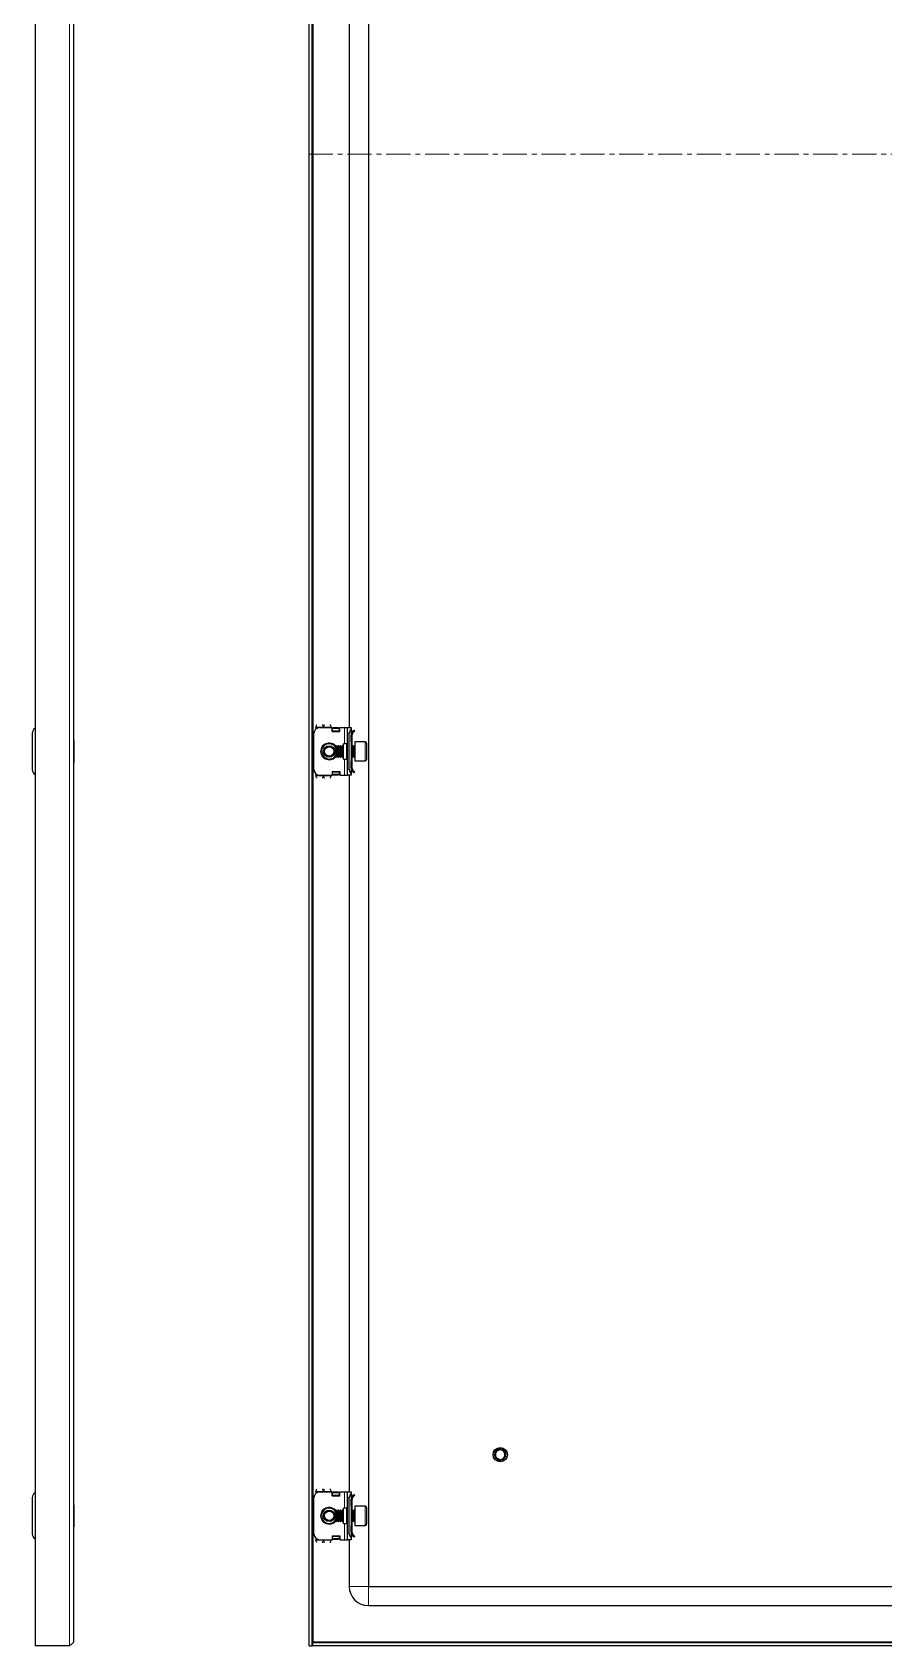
# Model space of a CAD drawing. Header units: millimetres. Extents: x -213 to 1660, y -624 to 1170.
# Drawn here: x 768 to 1214, y -521 to 323 of the extents above; entities that cross this region are included whole.
import ezdxf

# ---------------------------------------------------------------- set-up
doc = ezdxf.new("R2010")
doc.units = ezdxf.units.MM
doc.linetypes.add('CENTERX2', pattern=[20.32, 12.7, -2.54, 2.54, -2.54])
doc.layers.add('FORMAT', color=7, linetype='Continuous')

msp = doc.modelspace()

# ---------------------------------------------------------------- linework, layer by layer
at = {"color": 7, "linetype": 'Continuous', "lineweight": 25}
for p, q in [((769.88, 1040.14), (769.88, -520.86)), ((913.27, -520.86), (913.27, 1040.14)), ((914.77, -520.86), (914.77, 1040.14)), ((789.88, 1038.04), (789.88, -518.76)), ((944.27, 1009.14), (944.27, -489.86)), ((934.27, 559.64), (934.27, -40.36)), ((916.77, -40.11), (916.77, -41.12)), ((918.77, -40.36), (925.27, -40.36)), ((924.77, -40.11), (924.77, -40.36)), ((925.27, -42.36), (925.27, -40.36)), ((925.47, -40.48), (925.27, -40.48)), ((925.47, -42.36), (925.47, -40.48)), ((925.52, -40.74), (926.02, -40.39)), ((926.02, -40.74), (925.52, -41.09)), ((925.52, -41.09), (925.52, -40.74)), ((925.52, -42.01), (925.52, -41.09)), ((925.52, -42.36), (925.52, -42.01)), ((926.02, -40.39), (926.02, -40.74)), ((926.02, -40.39), (928.52, -40.39)), ((926.02, -40.74), (928.52, -40.74)), ((928.52, -40.74), (928.52, -40.39)), ((928.52, -40.39), (929.02, -40.74)), ((929.02, -41.09), (928.52, -40.74)), ((929.02, -40.74), (929.02, -41.09)), ((929.02, -41.09), (929.02, -42.01)), ((929.02, -42.01), (929.02, -42.36)), ((929.27, -42.36), (929.27, -40.36)), ((929.27, -40.36), (931.77, -40.36)), ((931.77, -40.36), (933.27, -40.36)), ((933.27, -40.36), (935.27, -40.36)), ((933.27, -43.36), (933.27, -40.36)), ((935.27, -40.36), (935.27, -41.12)), ((935.27, -41.12), (935.27, -64.6)), ((935.27, -41.45), (935.48, -41.65)), ((935.86, -42.7), (936.83, -41.72)), ((936.21, -43.05), (937.19, -42.08)), ((936.83, -41.72), (937.19, -42.08)), ((768.38, -43.36), (768.38, -62.36)), ((790.13, -47.08), (789.88, -47.08)), ((790.13, -47.08), (790.13, -58.65)), ((915.77, -62.36), (915.77, -43.36)), ((925.27, -42.36), (929.27, -42.36)), ((927.83, -49.86), (927.27, -50.42)), ((927.27, -50.42), (927.27, -55.31)), ((927.88, -49.86), (927.83, -49.86)), ((927.83, -49.86), (927.83, -55.86)), ((928.27, -50.42), (927.88, -49.86)), ((927.88, -49.86), (927.88, -55.39)), ((928.66, -49.86), (928.27, -50.42)), ((928.27, -50.42), (928.27, -54.92)), ((928.88, -49.86), (928.66, -49.86)), ((928.66, -49.86), (928.66, -55.39)), ((929.27, -50.42), (928.88, -49.86)), ((928.88, -49.86), (928.88, -55.39)), ((929.66, -49.86), (929.27, -50.42)), ((929.27, -50.42), (929.27, -54.92)), ((929.88, -49.86), (929.66, -49.86)), ((929.66, -49.86), (929.66, -55.39)), ((930.27, -50.42), (929.88, -49.86)), ((929.88, -49.86), (929.88, -55.39)), ((930.66, -49.86), (930.27, -50.42)), ((930.27, -50.42), (930.27, -54.92)), ((930.88, -49.86), (930.66, -49.86)), ((930.66, -49.86), (930.66, -55.39)), ((931.27, -50.42), (930.88, -49.86)), ((930.88, -49.86), (930.88, -55.39)), ((932.77, -48.86), (931.27, -48.86)), ((931.27, -56.86), (931.27, -48.86)), ((933.27, -62.36), (933.27, -43.36)), ((934.27, -62.36), (934.27, -43.36)), ((935.77, -44.11), (935.27, -44.11)), ((935.27, -47.61), (935.27, -44.11)), ((935.77, -47.61), (935.27, -47.61)), ((935.66, -49.86), (935.27, -50.42)), ((935.88, -49.86), (935.66, -49.86)), ((935.66, -49.86), (935.66, -55.39)), ((935.77, -42.36), (935.77, -42.82)), ((935.77, -47.61), (935.77, -44.11)), ((935.77, -49.86), (935.77, -47.61)), ((936.21, -43.05), (935.86, -42.7)), ((936.27, -50.42), (935.88, -49.86)), ((935.88, -49.86), (935.88, -55.39)), ((936.66, -49.86), (936.27, -50.42)), ((936.27, -50.42), (936.27, -54.92)), ((937.02, -49.86), (936.66, -49.86)), ((936.66, -49.86), (936.66, -55.39)), ((942.67, -47.86), (937.27, -47.86)), ((937.27, -47.86), (937.27, -57.86)), ((943.27, -48.46), (943.27, -57.26)), ((789.88, -58.65), (790.13, -58.65)), ((927.27, -55.31), (927.83, -55.86)), ((927.83, -55.86), (927.88, -55.86)), ((927.88, -55.86), (928.27, -55.31)), ((927.88, -55.39), (927.88, -55.86)), ((928.27, -54.92), (928.27, -55.31)), ((928.27, -55.31), (928.66, -55.86)), ((928.66, -55.39), (928.66, -55.86)), ((928.66, -55.86), (928.88, -55.86)), ((928.88, -55.86), (929.27, -55.31)), ((928.88, -55.39), (928.88, -55.86)), ((929.27, -54.92), (929.27, -55.31)), ((929.27, -55.31), (929.66, -55.86)), ((929.66, -55.39), (929.66, -55.86)), ((929.66, -55.86), (929.88, -55.86)), ((929.88, -55.86), (930.27, -55.31)), ((929.88, -55.39), (929.88, -55.86)), ((930.27, -54.92), (930.27, -55.31)), ((930.27, -55.31), (930.66, -55.86)), ((930.66, -55.39), (930.66, -55.86)), ((930.66, -55.86), (930.88, -55.86)), ((930.88, -55.86), (931.27, -55.31)), ((930.88, -55.39), (930.88, -55.86)), ((931.27, -56.86), (932.77, -56.86)), ((935.27, -55.31), (935.66, -55.86)), ((935.27, -61.61), (935.27, -58.11)), ((935.27, -58.11), (935.77, -58.11)), ((935.66, -55.39), (935.66, -55.86)), ((935.66, -55.86), (935.88, -55.86)), ((935.77, -58.11), (935.77, -55.86)), ((935.77, -61.61), (935.77, -58.11)), ((935.88, -55.86), (936.27, -55.31)), ((935.88, -55.39), (935.88, -55.86)), ((936.27, -54.92), (936.27, -55.31)), ((936.27, -55.31), (936.66, -55.86)), ((936.66, -55.39), (936.66, -55.86)), ((936.66, -55.86), (937.02, -55.86)), ((937.27, -57.86), (942.67, -57.86)), ((916.77, -64.6), (916.77, -65.61)), ((918.77, -65.36), (925.27, -65.36)), ((924.77, -65.36), (924.77, -65.61)), ((925.27, -63.36), (925.27, -65.36)), ((925.27, -63.36), (929.27, -63.36)), ((925.27, -65.24), (925.47, -65.24)), ((925.47, -65.24), (925.47, -63.36)), ((925.52, -63.71), (925.52, -63.36)), ((925.52, -64.63), (925.52, -63.71)), ((925.52, -64.98), (925.52, -64.63)), ((925.52, -64.63), (926.02, -64.98)), ((926.02, -65.34), (925.52, -64.98)), ((926.02, -64.98), (926.02, -65.34)), ((928.52, -64.98), (926.02, -64.98)), ((928.52, -65.34), (926.02, -65.34)), ((928.52, -64.98), (929.02, -64.63)), ((928.52, -65.34), (928.52, -64.98)), ((929.02, -64.98), (928.52, -65.34)), ((929.02, -63.36), (929.02, -63.71)), ((929.02, -63.71), (929.02, -64.63)), ((929.02, -64.63), (929.02, -64.98)), ((929.27, -63.36), (929.27, -65.36)), ((929.27, -65.36), (931.77, -65.36)), ((931.77, -65.36), (933.27, -65.36)), ((933.27, -65.36), (933.27, -62.36)), ((935.27, -65.36), (933.27, -65.36)), ((934.27, -65.36), (934.27, -440.36)), ((935.77, -61.61), (935.27, -61.61)), ((935.48, -64.07), (935.27, -64.27)), ((935.27, -64.6), (935.27, -65.36)), ((935.77, -63.36), (935.77, -62.97)), ((936.21, -62.67), (935.86, -63.02)), ((935.86, -63.02), (936.83, -64)), ((936.21, -62.67), (937.19, -63.65)), ((936.83, -64), (937.19, -63.65)), ((1010.28, -420.66), (1010.27, -420.71)), ((1010.27, -420.86), (1010.27, -420.86)), ((1010.28, -420.66), (1010.34, -420.35)), ((1010.3, -420.46), (1010.29, -420.51)), ((1010.33, -420.26), (1010.32, -420.3)), ((1010.38, -420.06), (1010.37, -420.11)), ((1010.44, -419.88), (1010.42, -419.92)), ((1010.48, -419.78), (1010.6, -419.56)), ((1010.49, -419.74), (1010.59, -419.56)), ((1010.98, -421.73), (1010.81, -421.32)), ((1011, -418.9), (1011.17, -418.77)), ((1011.46, -418.52), (1011.59, -418.37)), ((1011.73, -418.28), (1012, -418.16)), ((1012.29, -418.02), (1012.58, -417.96)), ((1012.67, -417.92), (1012.63, -417.93)), ((1013.81, -417.91), (1013.77, -417.9)), ((1013.99, -417.95), (1013.95, -417.94)), ((1014.17, -418), (1014.13, -417.98)), ((1014.17, -418), (1014.37, -418.1)), ((1014.17, -418.05), (1014.38, -418.08)), ((1014.35, -418.06), (1014.3, -418.04)), ((1014.7, -418.22), (1014.66, -418.2)), ((1014.7, -418.22), (1014.7, -418.33)), ((1014.7, -418.22), (1014.84, -418.34)), ((1014.88, -418.33), (1014.84, -418.3)), ((1015.05, -418.45), (1015.01, -418.42)), ((1015.21, -418.57), (1015.17, -418.54)), ((1015.36, -418.71), (1015.33, -418.68)), ((1015.5, -418.85), (1015.47, -418.82)), ((1016.09, -419.82), (1016.08, -419.81)), ((1016.19, -421.56), (1016.11, -421.8)), ((1016.14, -420), (1016.13, -419.96)), ((1016.14, -421.75), (1016.15, -421.71)), ((1016.19, -420.18), (1016.18, -420.13)), ((1016.19, -421.56), (1016.2, -421.52)), ((1016.23, -420.36), (1016.22, -420.32)), ((1016.23, -421.37), (1016.24, -421.32)), ((1016.27, -420.75), (1016.24, -420.99)), ((1016.25, -420.55), (1016.25, -420.5)), ((1016.26, -421.16), (1016.26, -421.11)), ((1016.27, -420.75), (1016.27, -420.7)), ((1016.27, -420.95), (1016.27, -420.9)), ((1011.11, -422.94), (1010.99, -422.81)), ((1011, -422.82), (1011.01, -422.84)), ((1011.11, -422.94), (1011.14, -422.98)), ((1011.25, -423.08), (1011.29, -423.11)), ((1011.41, -423.21), (1011.45, -423.24)), ((1011.58, -423.34), (1011.62, -423.36)), ((1013.07, -423.85), (1013.82, -423.79)), ((1013.96, -423.78), (1014.01, -423.77)), ((1014.15, -423.73), (1014.2, -423.71)), ((1014.34, -423.66), (1014.39, -423.64)), ((1014.72, -423.49), (1014.49, -423.57)), ((1014.54, -423.58), (1014.58, -423.56)), ((1014.89, -423.38), (1014.69, -423.5)), ((1014.72, -423.42), (1014.76, -423.46)), ((1014.72, -423.49), (1014.76, -423.46)), ((768.38, -443.36), (768.38, -462.36)), ((790.13, -447.08), (789.88, -447.08)), ((790.13, -447.08), (790.13, -458.65)), ((915.77, -462.36), (915.77, -443.36)), ((916.77, -440.11), (916.77, -441.12)), ((918.77, -440.36), (925.27, -440.36)), ((924.77, -440.11), (924.77, -440.36)), ((925.27, -442.36), (925.27, -440.36)), ((925.47, -440.48), (925.27, -440.48)), ((925.27, -442.36), (929.27, -442.36)), ((925.47, -442.36), (925.47, -440.48)), ((925.52, -440.74), (926.02, -440.39)), ((926.02, -440.74), (925.52, -441.09)), ((925.52, -441.09), (925.52, -440.74)), ((925.52, -442.01), (925.52, -441.09)), ((925.52, -442.36), (925.52, -442.01)), ((926.02, -440.39), (926.02, -440.74)), ((926.02, -440.39), (928.52, -440.39)), ((926.02, -440.74), (928.52, -440.74)), ((928.52, -440.74), (928.52, -440.39)), ((928.52, -440.39), (929.02, -440.74)), ((929.02, -441.09), (928.52, -440.74)), ((929.02, -440.74), (929.02, -441.09)), ((929.02, -441.09), (929.02, -442.01)), ((929.02, -442.01), (929.02, -442.36)), ((929.27, -442.36), (929.27, -440.36)), ((929.27, -440.36), (931.77, -440.36)), ((931.77, -440.36), (933.27, -440.36)), ((933.27, -440.36), (935.27, -440.36)), ((933.27, -443.36), (933.27, -440.36)), ((933.27, -462.36), (933.27, -443.36)), ((934.27, -462.36), (934.27, -443.36)), ((935.27, -440.36), (935.27, -441.12)), ((935.27, -441.12), (935.27, -464.6)), ((935.27, -441.45), (935.48, -441.65)), ((935.77, -444.11), (935.27, -444.11)), ((935.27, -447.61), (935.27, -444.11)), ((935.77, -442.36), (935.77, -442.82)), ((935.77, -447.61), (935.77, -444.11)), ((935.86, -442.7), (936.83, -441.72)), ((936.21, -443.05), (935.86, -442.7)), ((936.21, -443.05), (937.19, -442.08)), ((936.83, -441.72), (937.19, -442.08)), ((927.83, -449.86), (927.27, -450.42)), ((927.27, -450.42), (927.27, -455.31)), ((927.27, -455.31), (927.83, -455.86)), ((927.88, -449.86), (927.83, -449.86)), ((927.83, -449.86), (927.83, -455.86)), ((927.83, -455.86), (927.88, -455.86)), ((928.27, -450.42), (927.88, -449.86)), ((927.88, -449.86), (927.88, -455.39)), ((927.88, -455.86), (928.27, -455.31)), ((927.88, -455.39), (927.88, -455.86)), ((928.66, -449.86), (928.27, -450.42)), ((928.27, -450.42), (928.27, -454.92)), ((928.27, -454.92), (928.27, -455.31)), ((928.27, -455.31), (928.66, -455.86)), ((928.88, -449.86), (928.66, -449.86)), ((928.66, -449.86), (928.66, -455.39)), ((928.66, -455.39), (928.66, -455.86)), ((928.66, -455.86), (928.88, -455.86)), ((929.27, -450.42), (928.88, -449.86)), ((928.88, -449.86), (928.88, -455.39)), ((928.88, -455.86), (929.27, -455.31)), ((928.88, -455.39), (928.88, -455.86)), ((929.66, -449.86), (929.27, -450.42)), ((929.27, -450.42), (929.27, -454.92)), ((929.27, -454.92), (929.27, -455.31)), ((929.27, -455.31), (929.66, -455.86)), ((929.88, -449.86), (929.66, -449.86)), ((929.66, -449.86), (929.66, -455.39)), ((929.66, -455.39), (929.66, -455.86)), ((929.66, -455.86), (929.88, -455.86)), ((930.27, -450.42), (929.88, -449.86)), ((929.88, -449.86), (929.88, -455.39)), ((929.88, -455.86), (930.27, -455.31)), ((929.88, -455.39), (929.88, -455.86)), ((930.66, -449.86), (930.27, -450.42)), ((930.27, -450.42), (930.27, -454.92)), ((930.27, -454.92), (930.27, -455.31)), ((930.27, -455.31), (930.66, -455.86)), ((930.88, -449.86), (930.66, -449.86)), ((930.66, -449.86), (930.66, -455.39)), ((930.66, -455.39), (930.66, -455.86)), ((930.66, -455.86), (930.88, -455.86)), ((931.27, -450.42), (930.88, -449.86)), ((930.88, -449.86), (930.88, -455.39)), ((930.88, -455.86), (931.27, -455.31)), ((930.88, -455.39), (930.88, -455.86)), ((932.77, -448.86), (931.27, -448.86)), ((931.27, -456.86), (931.27, -448.86)), ((935.77, -447.61), (935.27, -447.61)), ((935.66, -449.86), (935.27, -450.42)), ((935.27, -455.31), (935.66, -455.86)), ((935.88, -449.86), (935.66, -449.86)), ((935.66, -449.86), (935.66, -455.39)), ((935.66, -455.39), (935.66, -455.86)), ((935.66, -455.86), (935.88, -455.86)), ((935.77, -449.86), (935.77, -447.61)), ((935.77, -458.11), (935.77, -455.86)), ((936.27, -450.42), (935.88, -449.86)), ((935.88, -449.86), (935.88, -455.39)), ((935.88, -455.86), (936.27, -455.31)), ((935.88, -455.39), (935.88, -455.86)), ((936.66, -449.86), (936.27, -450.42)), ((936.27, -450.42), (936.27, -454.92)), ((936.27, -454.92), (936.27, -455.31)), ((936.27, -455.31), (936.66, -455.86)), ((937.02, -449.86), (936.66, -449.86)), ((936.66, -449.86), (936.66, -455.39)), ((936.66, -455.39), (936.66, -455.86)), ((936.66, -455.86), (937.02, -455.86)), ((942.67, -447.86), (937.27, -447.86)), ((937.27, -447.86), (937.27, -457.86)), ((943.27, -448.46), (943.27, -457.26)), ((789.88, -458.65), (790.13, -458.65)), ((925.27, -463.36), (925.27, -465.36)), ((925.27, -463.36), (929.27, -463.36)), ((925.47, -465.24), (925.47, -463.36)), ((925.52, -463.71), (925.52, -463.36)), ((925.52, -464.63), (925.52, -463.71)), ((929.02, -463.36), (929.02, -463.71)), ((929.02, -463.71), (929.02, -464.63)), ((929.27, -463.36), (929.27, -465.36)), ((931.27, -456.86), (932.77, -456.86)), ((933.27, -465.36), (933.27, -462.36)), ((935.27, -461.61), (935.27, -458.11)), ((935.27, -458.11), (935.77, -458.11)), ((935.77, -461.61), (935.27, -461.61)), ((935.48, -464.07), (935.27, -464.27)), ((935.77, -461.61), (935.77, -458.11)), ((935.77, -463.36), (935.77, -462.97)), ((936.21, -462.67), (935.86, -463.02)), ((935.86, -463.02), (936.83, -464)), ((936.21, -462.67), (937.19, -463.65)), ((936.83, -464), (937.19, -463.65)), ((937.27, -457.86), (942.67, -457.86)), ((916.77, -464.6), (916.77, -465.61)), ((918.77, -465.36), (925.27, -465.36)), ((924.77, -465.36), (924.77, -465.61)), ((925.27, -465.24), (925.47, -465.24)), ((925.52, -464.98), (925.52, -464.63)), ((925.52, -464.63), (926.02, -464.98)), ((926.02, -465.34), (925.52, -464.98)), ((926.02, -464.98), (926.02, -465.34)), ((928.52, -464.98), (926.02, -464.98)), ((928.52, -465.34), (926.02, -465.34)), ((928.52, -464.98), (929.02, -464.63)), ((928.52, -465.34), (928.52, -464.98)), ((929.02, -464.98), (928.52, -465.34)), ((929.02, -464.63), (929.02, -464.98)), ((929.27, -465.36), (931.77, -465.36)), ((931.77, -465.36), (933.27, -465.36)), ((935.27, -465.36), (933.27, -465.36)), ((934.27, -465.36), (934.27, -489.86)), ((935.27, -464.6), (935.27, -465.36)), ((944.27, -489.86), (1628.27, -489.86)), ((944.27, -499.86), (1628.27, -499.86)), ((787.78, -520.86), (769.88, -520.86)), ((913.27, -520.86), (914.77, -520.86)), ((914.97, -519.36), (914.97, -520.86)), ((1657.57, -519.36), (914.97, -519.36)), ((1657.57, -520.86), (914.97, -520.86)), ((915.13, -519.36), (915.37, -518.76))]:
    msp.add_line(p, q, dxfattribs=at)
at = {"color": 8, "linetype": 'Continuous', "lineweight": 18}
for p, q in [((787.78, 1040.14), (787.78, -520.86)), ((915.37, -518.76), (915.37, 1038.04)), ((916.77, -40.11), (920.77, -40.11)), ((920.77, -40.11), (924.77, -40.11)), ((929.02, -42.01), (925.52, -42.01)), ((931.77, -48.86), (931.77, -40.36)), ((935.27, -41.86), (935.48, -41.65)), ((932.77, -56.86), (932.77, -48.86)), ((934.27, -43.36), (933.27, -43.36)), ((935.27, -42.36), (935.77, -42.36)), ((937.02, -51.24), (937.02, -49.86)), ((942.67, -57.86), (942.67, -47.86)), ((931.77, -65.36), (931.77, -56.86)), ((937.02, -55.86), (937.02, -51.24)), ((916.77, -65.61), (920.77, -65.61)), ((924.77, -65.61), (920.77, -65.61)), ((925.52, -63.71), (929.02, -63.71)), ((933.27, -62.36), (934.27, -62.36)), ((935.27, -63.36), (935.77, -63.36)), ((935.27, -63.86), (935.48, -64.07)), ((916.77, -440.11), (920.77, -440.11)), ((920.77, -440.11), (924.77, -440.11)), ((929.02, -442.01), (925.52, -442.01)), ((931.77, -448.86), (931.77, -440.36)), ((934.27, -443.36), (933.27, -443.36)), ((935.27, -441.86), (935.48, -441.65)), ((935.27, -442.36), (935.77, -442.36)), ((932.77, -456.86), (932.77, -448.86)), ((937.02, -451.24), (937.02, -449.86)), ((937.02, -455.86), (937.02, -451.24)), ((942.67, -457.86), (942.67, -447.86)), ((925.52, -463.71), (929.02, -463.71)), ((931.77, -465.36), (931.77, -456.86)), ((933.27, -462.36), (934.27, -462.36)), ((935.27, -463.36), (935.77, -463.36)), ((935.27, -463.86), (935.48, -464.07)), ((916.77, -465.61), (920.77, -465.61)), ((924.77, -465.61), (920.77, -465.61)), ((944.27, -489.86), (934.27, -489.86)), ((944.27, -489.86), (944.27, -499.86)), ((1657.17, -518.76), (915.37, -518.76))]:
    msp.add_line(p, q, dxfattribs=at)
at = {"color": 7, "linetype": 'Continuous', "lineweight": 25}
for centre, radius in [((923.77, -52.86), 3), ((923.77, -52.86), 2.76), ((923.77, -52.86), 2.45), ((1013.27, -420.86), 3.75), ((923.77, -452.86), 3), ((923.77, -452.86), 2.76), ((923.77, -452.86), 2.45)]:
    msp.add_circle(centre, radius, dxfattribs=at)
for centre, radius, start, end in [((771.38, -43.36), 3, 120, 180), ((918.77, -43.36), 3, 90, 180), ((937.27, -43.36), 3, 131.81031, 180), ((934.77, -42.36), 1, 360, 45), ((923.77, -52.86), 4, 90, 331.04498), ((923.77, -52.86), 4, 28.95502, 90), ((932.77, -48.36), 0.5, 270, 0), ((937.02, -49.61), 0.25, 270, 0), ((942.67, -48.46), 0.6, 0, 90), ((932.77, -57.36), 0.5, 0, 90), ((937.02, -56.11), 0.25, 360, 90), ((942.67, -57.26), 0.6, 270, 360), ((771.38, -62.36), 3, 180, 240), ((918.77, -62.36), 3, 180, 270), ((937.27, -62.36), 3, 180, 228.18969), ((934.77, -63.36), 1, 315, 0), ((1013.27, -420.86), 3, 180, 220.74374), ((1013.27, -420.86), 2.5, 168.59442, 190.51652), ((1013.27, -420.86), 2.5, 108.59442, 168.59442), ((1013.27, -420.86), 2.5, 48.59442, 108.59442), ((1013.27, -420.86), 2.5, 288.59442, 348.59442), ((1013.27, -420.86), 2.5, 348.59442, 48.59442), ((1013.27, -420.86), 3, 239.92857, 266.21929), ((1013.27, -420.86), 2.5, 255.88813, 288.59442), ((771.38, -443.36), 3, 120, 180), ((918.77, -443.36), 3, 90, 180), ((937.27, -443.36), 3, 131.81031, 180), ((934.77, -442.36), 1, 360, 45), ((923.77, -452.86), 4, 90, 331.04498), ((923.77, -452.86), 4, 28.95502, 90), ((932.77, -448.36), 0.5, 270, 360), ((937.02, -449.61), 0.25, 270, 0), ((937.02, -456.11), 0.25, 360, 90), ((942.67, -448.46), 0.6, 0, 90), ((771.38, -462.36), 3, 180, 240), ((918.77, -462.36), 3, 180, 270), ((932.77, -457.36), 0.5, 0, 90), ((937.27, -462.36), 3, 180, 228.18969), ((934.77, -463.36), 1, 315, 360), ((942.67, -457.26), 0.6, 270, 360), ((944.27, -489.86), 10, 180, 270)]:
    msp.add_arc(centre, radius, start, end, dxfattribs=at)
at = {"color": 8, "linetype": 'Continuous', "lineweight": 18}
for centre, start, end in [((923.77, -52.86), 35.46217, 270), ((923.77, -52.86), 270, 324.53783), ((923.77, -452.86), 35.46217, 270), ((923.77, -452.86), 270, 324.53783)]:
    msp.add_arc(centre, 4.5, start, end, dxfattribs=at)
at = {"color": 7, "linetype": 'Continuous', "lineweight": 25}
for points, knots in [([(916.77, -40.11), (916.87, -39.87), (917.06, -39.38), (917.25, -38.98), (917.34, -38.79)], [0, 0, 0, 0, 0.5020654, 1, 1, 1, 1]), ([(920.2, -38.8), (920.28, -38.96), (920.45, -39.3), (920.64, -39.79), (920.76, -40.07), (920.77, -40.11)], [0, 0, 0, 0, 0.415483, 0.917152, 1, 1, 1, 1]), ([(920.77, -40.11), (920.87, -39.87), (921.06, -39.38), (921.25, -38.98), (921.34, -38.79)], [0, 0, 0, 0, 0.502065, 1, 1, 1, 1]), ([(924.2, -38.8), (924.28, -38.96), (924.45, -39.3), (924.64, -39.79), (924.76, -40.07), (924.77, -40.11)], [0, 0, 0, 0, 0.415483, 0.917152, 1, 1, 1, 1]), ([(935.86, -42.7), (935.7, -42.89), (935.4, -43.26), (935.28, -43.79), (935.27, -44.07), (935.27, -44.11)], [0, 0, 0, 0, 0.4618628, 0.9237257, 1, 1, 1, 1]), ([(936.21, -43.05), (936.09, -43.2), (935.91, -43.43), (935.79, -43.81), (935.78, -44.01), (935.77, -44.11)], [0, 0, 0, 0, 0.485042, 0.738404, 1, 1, 1, 1]), ([(917.34, -66.92), (917.26, -66.77), (917.09, -66.42), (916.9, -65.93), (916.79, -65.65), (916.77, -65.61)], [0, 0, 0, 0, 0.415483, 0.917152, 1, 1, 1, 1]), ([(920.77, -65.61), (920.68, -65.86), (920.48, -66.34), (920.29, -66.74), (920.2, -66.93)], [0, 0, 0, 0, 0.502065, 1, 1, 1, 1]), ([(921.34, -66.92), (921.26, -66.77), (921.09, -66.42), (920.9, -65.93), (920.79, -65.65), (920.77, -65.61)], [0, 0, 0, 0, 0.415483, 0.917152, 1, 1, 1, 1]), ([(924.77, -65.61), (924.68, -65.86), (924.48, -66.34), (924.29, -66.74), (924.2, -66.93)], [0, 0, 0, 0, 0.502065, 1, 1, 1, 1]), ([(935.27, -61.61), (935.3, -61.85), (935.35, -62.34), (935.63, -62.79), (935.83, -63), (935.86, -63.02)], [0, 0, 0, 0, 0.461863, 0.923726, 1, 1, 1, 1]), ([(935.77, -61.61), (935.79, -61.8), (935.82, -62.09), (936.01, -62.44), (936.14, -62.59), (936.21, -62.67)], [0, 0, 0, 0, 0.485042, 0.738404, 1, 1, 1, 1]), ([(1010.76, -420.57), (1010.75, -420.59), (1010.74, -420.62), (1010.7, -420.67), (1010.64, -420.72), (1010.58, -420.77), (1010.5, -420.82), (1010.42, -420.84), (1010.34, -420.86), (1010.29, -420.86), (1010.27, -420.86)], [0, 0, 0, 0, 0.060221, 0.18113, 0.301988, 0.42281, 0.589437, 0.75603, 0.87711, 1, 1, 1, 1]), ([(1010.27, -420.87), (1010.27, -420.82), (1010.27, -420.74), (1010.28, -420.66), (1010.29, -420.64)], [0, 0, 0, 0, 0.6598587, 1, 1, 1, 1]), ([(1010.63, -420.73), (1010.6, -420.72), (1010.54, -420.7), (1010.45, -420.69), (1010.36, -420.69), (1010.3, -420.71), (1010.27, -420.71)], [0, 0, 0, 0, 0.237597, 0.516729, 0.755527, 1, 1, 1, 1]), ([(1010.27, -420.87), (1010.3, -420.85), (1010.36, -420.82), (1010.46, -420.79), (1010.52, -420.79), (1010.54, -420.79)], [0, 0, 0, 0, 0.371226, 0.708872, 1, 1, 1, 1]), ([(1011.2, -422.64), (1011.18, -422.62), (1010.93, -422.4), (1010.59, -421.94), (1010.34, -421.33), (1010.29, -420.98), (1010.27, -420.86)], [0, 0, 0, 0, 0.050685, 0.485619, 0.826643, 1, 1, 1, 1]), ([(1010.28, -420.66), (1010.31, -420.65), (1010.37, -420.62), (1010.47, -420.6), (1010.56, -420.6), (1010.64, -420.62), (1010.69, -420.64), (1010.71, -420.65)], [0, 0, 0, 0, 0.235039, 0.445532, 0.651268, 0.847853, 1, 1, 1, 1]), ([(1010.73, -420.62), (1010.71, -420.6), (1010.66, -420.56), (1010.57, -420.52), (1010.47, -420.5), (1010.38, -420.49), (1010.32, -420.5), (1010.29, -420.51)], [0, 0, 0, 0, 0.189173, 0.404697, 0.62022, 0.807935, 1, 1, 1, 1]), ([(1010.3, -420.46), (1010.33, -420.45), (1010.4, -420.43), (1010.49, -420.42), (1010.58, -420.43), (1010.67, -420.45), (1010.73, -420.48), (1010.76, -420.51), (1010.77, -420.52)], [0, 0, 0, 0, 0.214065, 0.402363, 0.585629, 0.760234, 0.923894, 1, 1, 1, 1]), ([(1010.79, -420.51), (1010.78, -420.5), (1010.75, -420.46), (1010.69, -420.41), (1010.6, -420.36), (1010.51, -420.32), (1010.42, -420.3), (1010.36, -420.3), (1010.32, -420.3)], [0, 0, 0, 0, 0.069872, 0.258455, 0.446951, 0.635422, 0.81547, 1, 1, 1, 1]), ([(1010.33, -420.26), (1010.37, -420.25), (1010.43, -420.24), (1010.53, -420.24), (1010.61, -420.26), (1010.69, -420.3), (1010.75, -420.34), (1010.78, -420.38), (1010.79, -420.39)], [0, 0, 0, 0, 0.208898, 0.388587, 0.562428, 0.727295, 0.881578, 1, 1, 1, 1]), ([(1010.8, -420.36), (1010.78, -420.34), (1010.75, -420.3), (1010.69, -420.24), (1010.62, -420.19), (1010.54, -420.15), (1010.46, -420.12), (1010.4, -420.11), (1010.37, -420.11)], [0, 0, 0, 0, 0.137266, 0.30795, 0.478578, 0.649185, 0.822833, 1, 1, 1, 1]), ([(1010.38, -420.06), (1010.41, -420.06), (1010.47, -420.06), (1010.56, -420.07), (1010.64, -420.1), (1010.7, -420.15), (1010.76, -420.2), (1010.8, -420.25), (1010.82, -420.29), (1010.83, -420.31)], [0, 0, 0, 0, 0.165667, 0.330522, 0.488809, 0.638525, 0.778629, 0.909213, 1, 1, 1, 1]), ([(1010.8, -420.22), (1010.79, -420.21), (1010.77, -420.17), (1010.72, -420.1), (1010.65, -420.03), (1010.57, -419.98), (1010.5, -419.94), (1010.45, -419.93), (1010.42, -419.92)], [0, 0, 0, 0, 0.076151, 0.276704, 0.47712, 0.677473, 0.837574, 1, 1, 1, 1]), ([(1010.44, -419.88), (1010.64, -419.46), (1010.96, -418.81), (1011.55, -418.41), (1011.75, -418.28)], [0, 0, 0, 0, 0.657042, 1, 1, 1, 1]), ([(1010.44, -419.88), (1010.46, -419.88), (1010.52, -419.89), (1010.6, -419.92), (1010.67, -419.96), (1010.73, -420.02), (1010.77, -420.08), (1010.81, -420.14), (1010.83, -420.19), (1010.83, -420.23), (1010.83, -420.24)], [0, 0, 0, 0, 0.1540267, 0.3070949, 0.4528616, 0.5901228, 0.718565, 0.8388555, 0.9524699, 1, 1, 1, 1]), ([(1010.47, -419.89), (1010.49, -419.78), (1010.53, -419.61), (1010.62, -419.45), (1010.66, -419.39)], [0, 0, 0, 0, 0.608978, 1, 1, 1, 1]), ([(1010.64, -419.47), (1010.67, -419.4), (1010.81, -419.06), (1011.12, -418.74), (1011.4, -418.52), (1011.44, -418.48)], [0, 0, 0, 0, 0.17549, 0.867074, 1, 1, 1, 1]), ([(1010.72, -419.34), (1010.74, -419.29), (1010.84, -418.99), (1011.09, -418.78), (1011.29, -418.61)], [0, 0, 0, 0, 0.171865, 1, 1, 1, 1]), ([(1010.76, -420.53), (1010.76, -420.64), (1010.74, -420.9), (1010.79, -421.16), (1010.81, -421.32)], [0, 0, 0, 0, 0.408521, 1, 1, 1, 1]), ([(1010.82, -420.37), (1010.82, -420.38), (1010.81, -420.42), (1010.79, -420.48), (1010.77, -420.52), (1010.76, -420.53)], [0, 0, 0, 0, 0.157682, 0.80304, 1, 1, 1, 1]), ([(1012.11, -418.5), (1012.05, -418.54), (1011.73, -418.72), (1011.23, -419.19), (1010.92, -419.77), (1010.84, -420.11), (1010.82, -420.17)], [0, 0, 0, 0, 0.104785, 0.513079, 0.918136, 1, 1, 1, 1]), ([(1010.82, -420.17), (1010.83, -420.21), (1010.84, -420.27), (1010.83, -420.34), (1010.82, -420.37)], [0, 0, 0, 0, 0.5444726, 1, 1, 1, 1]), ([(1011, -418.9), (1011, -418.9), (1010.98, -418.92), (1010.97, -418.94), (1010.96, -418.95)], [0, 0, 0, 0, 0.2967964, 1, 1, 1, 1]), ([(1012.26, -423.09), (1012.19, -423.06), (1011.87, -422.9), (1011.36, -422.48), (1011.11, -421.98), (1010.98, -421.73)], [0, 0, 0, 0, 0.130652, 0.560007, 1, 1, 1, 1]), ([(1011.13, -418.76), (1011.12, -418.77), (1011.11, -418.78), (1011.1, -418.79), (1011.1, -418.79)], [0, 0, 0, 0, 0.4842322, 1, 1, 1, 1]), ([(1011.26, -418.63), (1011.26, -418.64), (1011.25, -418.65), (1011.24, -418.66), (1011.23, -418.66)], [0, 0, 0, 0, 0.485158, 1, 1, 1, 1]), ([(1011.41, -418.51), (1011.4, -418.51), (1011.39, -418.52), (1011.38, -418.53), (1011.37, -418.54)], [0, 0, 0, 0, 0.484546, 1, 1, 1, 1]), ([(1011.56, -418.39), (1011.56, -418.4), (1011.55, -418.41), (1011.53, -418.42), (1011.53, -418.42)], [0, 0, 0, 0, 0.482687, 1, 1, 1, 1]), ([(1011.56, -418.39), (1011.58, -418.39), (1011.63, -418.35), (1011.68, -418.33), (1011.73, -418.31)], [0, 0, 0, 0, 0.230751, 1, 1, 1, 1]), ([(1011.73, -418.28), (1011.73, -418.29), (1011.71, -418.3), (1011.7, -418.31), (1011.69, -418.31)], [0, 0, 0, 0, 0.480194, 1, 1, 1, 1]), ([(1011.73, -418.28), (1011.76, -418.3), (1011.82, -418.34), (1011.9, -418.41), (1011.93, -418.46), (1011.95, -418.48)], [0, 0, 0, 0, 0.3628583, 0.6934345, 1, 1, 1, 1]), ([(1012.09, -418.55), (1012.08, -418.54), (1012.04, -418.53), (1011.97, -418.5), (1011.9, -418.45), (1011.81, -418.38), (1011.77, -418.32), (1011.75, -418.28)], [0, 0, 0, 0, 0.084477, 0.253367, 0.470159, 0.686909, 1, 1, 1, 1]), ([(1011.91, -418.19), (1011.91, -418.19), (1011.89, -418.2), (1011.88, -418.2), (1011.87, -418.21)], [0, 0, 0, 0, 0.477867, 1, 1, 1, 1]), ([(1012.03, -418.49), (1012.02, -418.47), (1012.01, -418.42), (1011.98, -418.35), (1011.93, -418.27), (1011.89, -418.23), (1011.87, -418.21)], [0, 0, 0, 0, 0.1541827, 0.4625673, 0.7280914, 1, 1, 1, 1]), ([(1011.91, -418.19), (1011.94, -418.21), (1012, -418.25), (1012.07, -418.32), (1012.11, -418.4), (1012.14, -418.46), (1012.14, -418.5), (1012.15, -418.51)], [0, 0, 0, 0, 0.260762, 0.494805, 0.723794, 0.94279, 1, 1, 1, 1]), ([(1012.1, -418.1), (1012.09, -418.1), (1012.08, -418.11), (1012.06, -418.11), (1012.06, -418.12)], [0, 0, 0, 0, 0.476486, 1, 1, 1, 1]), ([(1012.19, -418.51), (1012.19, -418.5), (1012.2, -418.44), (1012.18, -418.36), (1012.15, -418.27), (1012.11, -418.19), (1012.07, -418.14), (1012.06, -418.12)], [0, 0, 0, 0, 0.114393, 0.350182, 0.585971, 0.790611, 1, 1, 1, 1]), ([(1012.1, -418.1), (1012.12, -418.09), (1012.18, -418.06), (1012.25, -418.05), (1012.29, -418.04)], [0, 0, 0, 0, 0.3010252, 1, 1, 1, 1]), ([(1012.1, -418.1), (1012.13, -418.12), (1012.18, -418.17), (1012.24, -418.25), (1012.28, -418.33), (1012.3, -418.41), (1012.3, -418.48), (1012.3, -418.51), (1012.29, -418.52)], [0, 0, 0, 0, 0.218347, 0.41099, 0.598711, 0.777744, 0.945667, 1, 1, 1, 1]), ([(1012.47, -418.49), (1012.46, -418.5), (1012.41, -418.51), (1012.33, -418.52), (1012.24, -418.52), (1012.17, -418.51), (1012.12, -418.5), (1012.11, -418.5)], [0, 0, 0, 0, 0.099011, 0.388276, 0.61301, 0.895384, 1, 1, 1, 1]), ([(1012.29, -418.02), (1012.29, -418.03), (1012.27, -418.03), (1012.26, -418.04), (1012.25, -418.04)], [0, 0, 0, 0, 0.4765794, 1, 1, 1, 1]), ([(1012.32, -418.52), (1012.32, -418.52), (1012.34, -418.48), (1012.35, -418.41), (1012.35, -418.31), (1012.33, -418.21), (1012.3, -418.12), (1012.26, -418.07), (1012.25, -418.04)], [0, 0, 0, 0, 0.019058, 0.219488, 0.419831, 0.620151, 0.807785, 1, 1, 1, 1]), ([(1012.29, -418.02), (1012.32, -418.05), (1012.36, -418.1), (1012.41, -418.19), (1012.43, -418.27), (1012.44, -418.35), (1012.44, -418.42), (1012.43, -418.46), (1012.42, -418.48)], [0, 0, 0, 0, 0.213002, 0.396975, 0.575181, 0.744364, 0.902779, 1, 1, 1, 1]), ([(1012.49, -417.97), (1012.48, -417.97), (1012.46, -417.97), (1012.45, -417.98), (1012.44, -417.98)], [0, 0, 0, 0, 0.4789775, 1, 1, 1, 1]), ([(1012.45, -418.48), (1012.46, -418.45), (1012.48, -418.4), (1012.5, -418.31), (1012.5, -418.22), (1012.49, -418.11), (1012.46, -418.03), (1012.44, -417.98)], [0, 0, 0, 0, 0.147065, 0.321231, 0.495346, 0.669443, 1, 1, 1, 1]), ([(1012.74, -418.26), (1012.73, -418.27), (1012.71, -418.32), (1012.65, -418.4), (1012.56, -418.46), (1012.5, -418.48), (1012.47, -418.49)], [0, 0, 0, 0, 0.153621, 0.5283051, 0.811762, 1, 1, 1, 1]), ([(1012.49, -417.97), (1012.51, -418), (1012.54, -418.05), (1012.57, -418.14), (1012.59, -418.22), (1012.58, -418.3), (1012.56, -418.38), (1012.54, -418.43), (1012.52, -418.46), (1012.51, -418.48)], [0, 0, 0, 0, 0.195461, 0.359649, 0.517607, 0.666788, 0.806268, 0.936243, 1, 1, 1, 1]), ([(1012.56, -418.42), (1012.56, -418.42), (1012.6, -418.38), (1012.63, -418.29), (1012.65, -418.18), (1012.66, -418.09), (1012.65, -418.01), (1012.64, -417.96), (1012.63, -417.93)], [0, 0, 0, 0, 0.001313, 0.309582, 0.493731, 0.677835, 0.837663, 1, 1, 1, 1]), ([(1012.67, -417.92), (1012.68, -417.95), (1012.71, -418), (1012.72, -418.08), (1012.72, -418.17), (1012.71, -418.24), (1012.68, -418.33), (1012.63, -418.39), (1012.6, -418.42)], [0, 0, 0, 0, 0.162579, 0.32416, 0.478216, 0.623372, 0.759205, 1, 1, 1, 1]), ([(1012.6, -418.43), (1012.62, -418.41), (1012.67, -418.37), (1012.71, -418.31), (1012.73, -418.27), (1012.74, -418.26)], [0, 0, 0, 0, 0.41332, 0.833507, 1, 1, 1, 1]), ([(1012.63, -417.94), (1012.65, -417.93), (1012.77, -417.89), (1012.9, -417.88), (1013, -417.87)], [0, 0, 0, 0, 0.169871, 1, 1, 1, 1]), ([(1012.67, -417.92), (1012.7, -417.92), (1013.02, -417.85), (1013.66, -417.84), (1014.32, -418.03), (1014.65, -418.2), (1014.72, -418.23)], [0, 0, 0, 0, 0.044285, 0.46488, 0.894202, 1, 1, 1, 1]), ([(1014.72, -418.54), (1014.65, -418.51), (1014.33, -418.33), (1013.66, -418.15), (1013.04, -418.19), (1012.74, -418.26), (1012.74, -418.26)], [0, 0, 0, 0, 0.102158, 0.551599, 0.99962, 1, 1, 1, 1]), ([(1013.1, -417.89), (1013.17, -417.88), (1013.34, -417.85), (1013.51, -417.87), (1013.61, -417.88)], [0, 0, 0, 0, 0.399625, 1, 1, 1, 1]), ([(1013.79, -417.92), (1013.83, -417.92), (1013.98, -417.93), (1014.11, -417.98), (1014.2, -418.01)], [0, 0, 0, 0, 0.317385, 1, 1, 1, 1]), ([(1014.64, -418.52), (1014.64, -418.51), (1014.64, -418.48), (1014.65, -418.41), (1014.67, -418.32), (1014.7, -418.26), (1014.72, -418.23)], [0, 0, 0, 0, 0.058255, 0.305509, 0.64716, 1, 1, 1, 1]), ([(1014.72, -418.54), (1014.74, -418.52), (1014.78, -418.47), (1014.82, -418.39), (1014.83, -418.33), (1014.84, -418.3)], [0, 0, 0, 0, 0.351509, 0.671861, 1, 1, 1, 1]), ([(1014.92, -418.99), (1014.92, -418.98), (1014.88, -418.94), (1014.83, -418.88), (1014.78, -418.8), (1014.75, -418.71), (1014.72, -418.62), (1014.72, -418.57), (1014.72, -418.54)], [0, 0, 0, 0, 0.066273, 0.267344, 0.423096, 0.618734, 0.814089, 1, 1, 1, 1]), ([(1014.73, -423.41), (1014.81, -423.36), (1015.16, -423.13), (1015.65, -422.63), (1015.87, -422.07), (1015.97, -421.83)], [0, 0, 0, 0, 0.128781, 0.613629, 1, 1, 1, 1]), ([(1014.88, -418.33), (1014.88, -418.36), (1014.87, -418.43), (1014.84, -418.53), (1014.8, -418.61), (1014.76, -418.66), (1014.74, -418.68), (1014.74, -418.68)], [0, 0, 0, 0, 0.275174, 0.522846, 0.765225, 0.99702, 1, 1, 1, 1]), ([(1014.75, -418.73), (1014.77, -418.72), (1014.81, -418.7), (1014.87, -418.65), (1014.93, -418.58), (1014.98, -418.5), (1015, -418.44), (1015.01, -418.42)], [0, 0, 0, 0, 0.084965, 0.329338, 0.573716, 0.784411, 1, 1, 1, 1]), ([(1015.05, -418.45), (1015.04, -418.48), (1015.03, -418.55), (1014.99, -418.64), (1014.94, -418.71), (1014.88, -418.77), (1014.83, -418.81), (1014.8, -418.82), (1014.8, -418.83)], [0, 0, 0, 0, 0.222831, 0.420099, 0.612409, 0.79585, 0.967895, 1, 1, 1, 1]), ([(1014.81, -418.85), (1014.81, -418.85), (1014.85, -418.85), (1014.91, -418.82), (1015, -418.76), (1015.07, -418.7), (1015.13, -418.63), (1015.16, -418.57), (1015.17, -418.54)], [0, 0, 0, 0, 0.002693, 0.20821, 0.413641, 0.619057, 0.807274, 1, 1, 1, 1]), ([(1015.21, -418.57), (1015.2, -418.61), (1015.18, -418.67), (1015.13, -418.76), (1015.08, -418.82), (1015.01, -418.87), (1014.95, -418.91), (1014.92, -418.91), (1014.9, -418.91)], [0, 0, 0, 0, 0.219212, 0.409339, 0.593597, 0.768568, 0.932394, 1, 1, 1, 1]), ([(1014.91, -418.94), (1014.95, -418.93), (1015.01, -418.92), (1015.11, -418.88), (1015.19, -418.83), (1015.27, -418.76), (1015.31, -418.71), (1015.33, -418.68)], [0, 0, 0, 0, 0.190996, 0.3837979, 0.5765532, 0.7852799, 1, 1, 1, 1]), ([(1015.37, -419.07), (1015.37, -419.07), (1015.34, -419.08), (1015.29, -419.1), (1015.2, -419.11), (1015.1, -419.09), (1014.99, -419.04), (1014.94, -419), (1014.92, -418.99)], [0, 0, 0, 0, 0.045866, 0.230744, 0.387461, 0.658246, 0.861978, 1, 1, 1, 1]), ([(1015.36, -418.71), (1015.35, -418.74), (1015.32, -418.8), (1015.26, -418.87), (1015.2, -418.93), (1015.12, -418.97), (1015.06, -419), (1015.01, -418.99), (1014.98, -418.99)], [0, 0, 0, 0, 0.211659, 0.390361, 0.562352, 0.724819, 0.876696, 1, 1, 1, 1]), ([(1015, -419.02), (1015.01, -419.02), (1015.08, -419.02), (1015.18, -419), (1015.29, -418.96), (1015.38, -418.9), (1015.44, -418.85), (1015.47, -418.82)], [0, 0, 0, 0, 0.046579, 0.362688, 0.551736, 0.740753, 1, 1, 1, 1]), ([(1015.01, -419.05), (1015.04, -419.06), (1015.1, -419.08), (1015.19, -419.09), (1015.29, -419.09), (1015.34, -419.07), (1015.37, -419.07)], [0, 0, 0, 0, 0.251795, 0.502165, 0.752314, 1, 1, 1, 1]), ([(1015.5, -418.85), (1015.48, -418.87), (1015.45, -418.92), (1015.38, -418.98), (1015.31, -419.02), (1015.24, -419.05), (1015.17, -419.07), (1015.1, -419.07), (1015.07, -419.06), (1015.05, -419.06)], [0, 0, 0, 0, 0.169226, 0.337427, 0.497935, 0.649179, 0.790582, 0.922688, 1, 1, 1, 1]), ([(1016.11, -420.9), (1016.1, -420.83), (1016.09, -420.43), (1015.91, -419.76), (1015.54, -419.29), (1015.37, -419.07)], [0, 0, 0, 0, 0.108003, 0.585763, 1, 1, 1, 1]), ([(1015.5, -418.85), (1015.62, -419), (1015.9, -419.35), (1016.19, -420.01), (1016.24, -420.52), (1016.27, -420.77)], [0, 0, 0, 0, 0.274163, 0.639603, 1, 1, 1, 1]), ([(1015.58, -418.98), (1015.62, -419.02), (1015.76, -419.15), (1015.85, -419.33), (1015.92, -419.45)], [0, 0, 0, 0, 0.288707, 1, 1, 1, 1]), ([(1015.7, -421.43), (1015.71, -421.46), (1015.72, -421.52), (1015.76, -421.61), (1015.81, -421.68), (1015.87, -421.75), (1015.92, -421.8), (1015.96, -421.82), (1015.97, -421.83)], [0, 0, 0, 0, 0.182737, 0.363423, 0.543947, 0.724373, 0.904747, 1, 1, 1, 1]), ([(1015.97, -421.83), (1015.97, -421.83), (1015.94, -421.82), (1015.89, -421.79), (1015.82, -421.74), (1015.78, -421.69), (1015.74, -421.61), (1015.71, -421.51), (1015.71, -421.41), (1015.72, -421.36), (1015.72, -421.36)], [0, 0, 0, 0, 0.022761, 0.192243, 0.346896, 0.477535, 0.588677, 0.783334, 0.968624, 1, 1, 1, 1]), ([(1015.72, -421.36), (1015.73, -421.33), (1015.75, -421.25), (1015.8, -421.15), (1015.87, -421.06), (1015.94, -421), (1016.01, -420.95), (1016.06, -420.92), (1016.1, -420.9), (1016.11, -420.9)], [0, 0, 0, 0, 0.125166, 0.336769, 0.488675, 0.640371, 0.791962, 0.943503, 1, 1, 1, 1]), ([(1016.14, -421.75), (1016.11, -421.75), (1016.05, -421.75), (1015.96, -421.73), (1015.89, -421.69), (1015.82, -421.64), (1015.77, -421.59), (1015.74, -421.53), (1015.72, -421.49), (1015.72, -421.47)], [0, 0, 0, 0, 0.164802, 0.328662, 0.485343, 0.633184, 0.771489, 0.900657, 1, 1, 1, 1]), ([(1015.73, -421.4), (1015.74, -421.42), (1015.76, -421.46), (1015.82, -421.53), (1015.89, -421.6), (1015.97, -421.65), (1016.06, -421.69), (1016.12, -421.7), (1016.15, -421.71)], [0, 0, 0, 0, 0.112687, 0.266978, 0.464332, 0.661607, 0.829157, 1, 1, 1, 1]), ([(1016.19, -421.56), (1016.15, -421.57), (1016.09, -421.58), (1015.99, -421.56), (1015.91, -421.54), (1015.84, -421.5), (1015.78, -421.45), (1015.75, -421.41), (1015.74, -421.39)], [0, 0, 0, 0, 0.207037, 0.38272, 0.55212, 0.712365, 0.86221, 1, 1, 1, 1]), ([(1016.23, -421.37), (1016.19, -421.37), (1016.13, -421.39), (1016.03, -421.39), (1015.94, -421.38), (1015.87, -421.35), (1015.8, -421.31), (1015.77, -421.28), (1015.75, -421.26)], [0, 0, 0, 0, 0.205811, 0.38496, 0.558827, 0.724121, 0.878934, 1, 1, 1, 1]), ([(1015.77, -421.31), (1015.79, -421.33), (1015.83, -421.38), (1015.91, -421.44), (1016, -421.48), (1016.1, -421.51), (1016.16, -421.52), (1016.2, -421.52)], [0, 0, 0, 0, 0.183111, 0.381533, 0.579913, 0.787111, 1, 1, 1, 1]), ([(1015.79, -421.18), (1015.82, -421.2), (1015.87, -421.24), (1015.96, -421.28), (1016.05, -421.31), (1016.14, -421.33), (1016.21, -421.32), (1016.24, -421.32)], [0, 0, 0, 0, 0.19243, 0.403622, 0.614801, 0.805152, 1, 1, 1, 1]), ([(1016.26, -421.16), (1016.22, -421.17), (1016.16, -421.2), (1016.06, -421.21), (1015.97, -421.21), (1015.89, -421.19), (1015.83, -421.17), (1015.81, -421.15), (1015.81, -421.15)], [0, 0, 0, 0, 0.227908, 0.430276, 0.627707, 0.816134, 0.99284, 1, 1, 1, 1]), ([(1015.88, -421.06), (1015.88, -421.06), (1015.92, -421.09), (1015.99, -421.11), (1016.08, -421.13), (1016.17, -421.13), (1016.23, -421.12), (1016.26, -421.11)], [0, 0, 0, 0, 0.0501556, 0.3045132, 0.5588802, 0.7769031, 1, 1, 1, 1]), ([(1016.27, -420.95), (1016.24, -420.97), (1016.18, -421), (1016.08, -421.02), (1015.99, -421.03), (1015.94, -421.02), (1015.92, -421.02)], [0, 0, 0, 0, 0.293779, 0.558982, 0.818494, 1, 1, 1, 1]), ([(1015.96, -419.56), (1015.98, -419.59), (1016.07, -419.73), (1016.12, -419.89), (1016.15, -420.02)], [0, 0, 0, 0, 0.192577, 1, 1, 1, 1]), ([(1016.04, -420.93), (1016.06, -420.93), (1016.11, -420.94), (1016.19, -420.93), (1016.24, -420.91), (1016.27, -420.9)], [0, 0, 0, 0, 0.236131, 0.613435, 1, 1, 1, 1]), ([(1016.14, -421.69), (1016.14, -421.72), (1016.13, -421.78), (1016.11, -421.83), (1016.09, -421.86)], [0, 0, 0, 0, 0.405617, 1, 1, 1, 1]), ([(1016.16, -420.12), (1016.18, -420.16), (1016.24, -420.31), (1016.25, -420.47), (1016.26, -420.59)], [0, 0, 0, 0, 0.2829098, 1, 1, 1, 1]), ([(1011, -422.82), (1011.01, -422.79), (1011.05, -422.75), (1011.11, -422.69), (1011.16, -422.66), (1011.2, -422.64), (1011.2, -422.64)], [0, 0, 0, 0, 0.315056, 0.630194, 0.945514, 1, 1, 1, 1]), ([(1011.56, -422.69), (1011.53, -422.68), (1011.47, -422.67), (1011.39, -422.67), (1011.31, -422.68), (1011.23, -422.7), (1011.12, -422.75), (1011.05, -422.8), (1011.01, -422.84)], [0, 0, 0, 0, 0.149407, 0.278563, 0.407661, 0.536722, 0.727045, 1, 1, 1, 1]), ([(1011.11, -422.94), (1011.12, -422.92), (1011.15, -422.86), (1011.21, -422.8), (1011.28, -422.75), (1011.35, -422.71), (1011.43, -422.69), (1011.5, -422.68), (1011.55, -422.69), (1011.58, -422.7)], [0, 0, 0, 0, 0.159446, 0.318034, 0.469983, 0.61348, 0.747649, 0.872856, 1, 1, 1, 1]), ([(1011.62, -422.74), (1011.62, -422.74), (1011.59, -422.74), (1011.52, -422.75), (1011.43, -422.77), (1011.35, -422.8), (1011.28, -422.84), (1011.2, -422.9), (1011.16, -422.95), (1011.14, -422.98)], [0, 0, 0, 0, 0.018281, 0.175639, 0.332896, 0.490097, 0.647274, 0.821632, 1, 1, 1, 1]), ([(1011.2, -422.64), (1011.22, -422.64), (1011.26, -422.63), (1011.35, -422.62), (1011.45, -422.63), (1011.54, -422.67), (1011.62, -422.72), (1011.7, -422.81), (1011.77, -422.92), (1011.79, -423.01), (1011.81, -423.05)], [0, 0, 0, 0, 0.073646, 0.169563, 0.351373, 0.438893, 0.519676, 0.682906, 0.8512, 1, 1, 1, 1]), ([(1011.25, -423.08), (1011.26, -423.05), (1011.29, -422.98), (1011.34, -422.91), (1011.4, -422.85), (1011.47, -422.8), (1011.55, -422.77), (1011.6, -422.75), (1011.63, -422.75), (1011.64, -422.75)], [0, 0, 0, 0, 0.198035, 0.367663, 0.531495, 0.686664, 0.831818, 0.981917, 1, 1, 1, 1]), ([(1011.7, -422.82), (1011.69, -422.82), (1011.65, -422.83), (1011.57, -422.85), (1011.48, -422.9), (1011.41, -422.96), (1011.34, -423.03), (1011.31, -423.08), (1011.29, -423.11)], [0, 0, 0, 0, 0.0505, 0.241124, 0.431653, 0.622154, 0.808692, 1, 1, 1, 1]), ([(1011.41, -423.21), (1011.42, -423.18), (1011.43, -423.11), (1011.48, -423.02), (1011.53, -422.95), (1011.59, -422.9), (1011.65, -422.86), (1011.7, -422.85), (1011.71, -422.84)], [0, 0, 0, 0, 0.209239, 0.392702, 0.571062, 0.740844, 0.899958, 1, 1, 1, 1]), ([(1011.76, -422.92), (1011.74, -422.94), (1011.68, -422.96), (1011.6, -423.02), (1011.54, -423.08), (1011.48, -423.16), (1011.46, -423.22), (1011.45, -423.24)], [0, 0, 0, 0, 0.172104, 0.391099, 0.610089, 0.802801, 1, 1, 1, 1]), ([(1011.58, -423.34), (1011.58, -423.3), (1011.59, -423.23), (1011.62, -423.14), (1011.67, -423.06), (1011.72, -423), (1011.76, -422.97), (1011.78, -422.96)], [0, 0, 0, 0, 0.240212, 0.454711, 0.664287, 0.864517, 1, 1, 1, 1]), ([(1011.81, -423.07), (1011.79, -423.09), (1011.74, -423.13), (1011.69, -423.2), (1011.64, -423.28), (1011.63, -423.34), (1011.62, -423.36)], [0, 0, 0, 0, 0.2282538, 0.5103507, 0.7523188, 1, 1, 1, 1]), ([(1011.75, -423.45), (1011.75, -423.41), (1011.75, -423.34), (1011.78, -423.24), (1011.8, -423.19), (1011.82, -423.16), (1011.82, -423.16)], [0, 0, 0, 0, 0.357139, 0.680979, 0.998183, 1, 1, 1, 1]), ([(1011.81, -423.05), (1011.81, -423.06), (1011.82, -423.11), (1011.83, -423.19), (1011.83, -423.28), (1011.81, -423.37), (1011.78, -423.43), (1011.77, -423.46)], [0, 0, 0, 0, 0.113604, 0.31095, 0.508229, 0.75166, 1, 1, 1, 1]), ([(1012.66, -423.29), (1012.38, -423.23), (1012.08, -423.18), (1011.81, -423.05), (1011.81, -423.05)], [0, 0, 0, 0, 0.965671, 1, 1, 1, 1]), ([(1012.66, -423.29), (1012.57, -423.25), (1012.43, -423.19), (1012.3, -423.12), (1012.26, -423.09)], [0, 0, 0, 0, 0.681733, 1, 1, 1, 1]), ([(1013.82, -423.79), (1013.81, -423.77), (1013.79, -423.72), (1013.77, -423.65), (1013.77, -423.56), (1013.79, -423.49), (1013.83, -423.41), (1013.89, -423.33), (1013.98, -423.26), (1014.04, -423.24), (1014.07, -423.23)], [0, 0, 0, 0, 0.098631, 0.238541, 0.378532, 0.49895, 0.601027, 0.777401, 0.9101, 1, 1, 1, 1]), ([(1013.97, -423.28), (1013.96, -423.28), (1013.93, -423.31), (1013.9, -423.37), (1013.86, -423.45), (1013.82, -423.54), (1013.81, -423.63), (1013.81, -423.72), (1013.82, -423.76), (1013.82, -423.79)], [0, 0, 0, 0, 0.036757, 0.196192, 0.355485, 0.51469, 0.719746, 0.882005, 1, 1, 1, 1]), ([(1013.96, -423.78), (1013.95, -423.75), (1013.92, -423.7), (1013.89, -423.62), (1013.89, -423.53), (1013.89, -423.46), (1013.92, -423.36), (1013.96, -423.3), (1013.99, -423.27)], [0, 0, 0, 0, 0.16279, 0.324686, 0.479688, 0.626058, 0.76302, 1, 1, 1, 1]), ([(1014.05, -423.25), (1014.04, -423.27), (1014.01, -423.32), (1013.98, -423.41), (1013.96, -423.51), (1013.96, -423.63), (1013.99, -423.72), (1014.01, -423.77)], [0, 0, 0, 0, 0.13286, 0.29106, 0.491007, 0.69089, 1, 1, 1, 1]), ([(1014.15, -423.73), (1014.13, -423.7), (1014.09, -423.65), (1014.05, -423.56), (1014.03, -423.48), (1014.03, -423.4), (1014.04, -423.32), (1014.06, -423.26), (1014.07, -423.24), (1014.08, -423.23)], [0, 0, 0, 0, 0.198483, 0.367712, 0.531083, 0.685778, 0.830503, 0.965152, 1, 1, 1, 1]), ([(1014.07, -423.23), (1014.08, -423.23), (1014.13, -423.21), (1014.21, -423.2), (1014.3, -423.2), (1014.39, -423.21), (1014.48, -423.24), (1014.56, -423.27), (1014.64, -423.32), (1014.69, -423.37), (1014.72, -423.4), (1014.73, -423.41)], [0, 0, 0, 0, 0.0429601, 0.1733, 0.2742626, 0.4010814, 0.5277159, 0.6542588, 0.7807587, 0.9368521, 1, 1, 1, 1]), ([(1014.16, -423.21), (1014.16, -423.22), (1014.14, -423.26), (1014.12, -423.33), (1014.12, -423.43), (1014.13, -423.53), (1014.15, -423.63), (1014.18, -423.68), (1014.2, -423.71)], [0, 0, 0, 0, 0.043388, 0.23288, 0.422274, 0.611632, 0.803279, 1, 1, 1, 1]), ([(1014.34, -423.66), (1014.32, -423.64), (1014.27, -423.59), (1014.22, -423.51), (1014.19, -423.42), (1014.17, -423.34), (1014.17, -423.27), (1014.18, -423.22), (1014.18, -423.21)], [0, 0, 0, 0, 0.208724, 0.39105, 0.568219, 0.73683, 0.894853, 1, 1, 1, 1]), ([(1014.28, -423.2), (1014.28, -423.23), (1014.27, -423.29), (1014.28, -423.39), (1014.3, -423.48), (1014.34, -423.57), (1014.37, -423.62), (1014.39, -423.64)], [0, 0, 0, 0, 0.181695, 0.396783, 0.61186, 0.803681, 1, 1, 1, 1]), ([(1014.54, -423.58), (1014.51, -423.56), (1014.45, -423.52), (1014.39, -423.44), (1014.35, -423.36), (1014.32, -423.28), (1014.32, -423.23), (1014.32, -423.2)], [0, 0, 0, 0, 0.234253, 0.442787, 0.646465, 0.841043, 1, 1, 1, 1]), ([(1014.43, -423.22), (1014.43, -423.22), (1014.43, -423.26), (1014.44, -423.33), (1014.47, -423.42), (1014.52, -423.5), (1014.56, -423.54), (1014.58, -423.56)], [0, 0, 0, 0, 0.00279, 0.269575, 0.536371, 0.765499, 1, 1, 1, 1]), ([(1014.72, -423.49), (1014.69, -423.47), (1014.63, -423.43), (1014.56, -423.36), (1014.52, -423.3), (1014.5, -423.26), (1014.5, -423.25)], [0, 0, 0, 0, 0.319514, 0.608493, 0.891527, 1, 1, 1, 1]), ([(916.77, -440.11), (916.87, -439.87), (917.06, -439.38), (917.25, -438.98), (917.34, -438.79)], [0, 0, 0, 0, 0.502065, 1, 1, 1, 1]), ([(920.2, -438.8), (920.28, -438.96), (920.45, -439.3), (920.64, -439.79), (920.76, -440.07), (920.77, -440.11)], [0, 0, 0, 0, 0.415483, 0.917152, 1, 1, 1, 1]), ([(920.77, -440.11), (920.87, -439.87), (921.06, -439.38), (921.25, -438.98), (921.34, -438.79)], [0, 0, 0, 0, 0.502065, 1, 1, 1, 1]), ([(924.2, -438.8), (924.28, -438.96), (924.45, -439.3), (924.64, -439.79), (924.76, -440.07), (924.77, -440.11)], [0, 0, 0, 0, 0.415483, 0.917152, 1, 1, 1, 1]), ([(935.86, -442.7), (935.7, -442.89), (935.4, -443.26), (935.28, -443.79), (935.27, -444.07), (935.27, -444.11)], [0, 0, 0, 0, 0.461863, 0.923726, 1, 1, 1, 1]), ([(936.21, -443.05), (936.09, -443.2), (935.91, -443.43), (935.79, -443.81), (935.78, -444.01), (935.77, -444.11)], [0, 0, 0, 0, 0.485042, 0.738404, 1, 1, 1, 1]), ([(935.27, -461.61), (935.3, -461.85), (935.35, -462.34), (935.63, -462.79), (935.83, -463), (935.86, -463.02)], [0, 0, 0, 0, 0.461863, 0.923726, 1, 1, 1, 1]), ([(935.77, -461.61), (935.79, -461.8), (935.82, -462.09), (936.01, -462.44), (936.14, -462.59), (936.21, -462.67)], [0, 0, 0, 0, 0.485042, 0.738404, 1, 1, 1, 1]), ([(917.34, -466.92), (917.26, -466.77), (917.09, -466.42), (916.9, -465.93), (916.79, -465.65), (916.77, -465.61)], [0, 0, 0, 0, 0.415483, 0.917152, 1, 1, 1, 1]), ([(920.77, -465.61), (920.68, -465.86), (920.48, -466.34), (920.29, -466.74), (920.2, -466.93)], [0, 0, 0, 0, 0.502065, 1, 1, 1, 1]), ([(921.34, -466.92), (921.26, -466.77), (921.09, -466.42), (920.9, -465.93), (920.79, -465.65), (920.77, -465.61)], [0, 0, 0, 0, 0.4154826, 0.9171518, 1, 1, 1, 1]), ([(924.77, -465.61), (924.68, -465.86), (924.48, -466.34), (924.29, -466.74), (924.2, -466.93)], [0, 0, 0, 0, 0.502065, 1, 1, 1, 1]), ([(914.77, -520.86), (914.78, -520.68), (914.81, -520.32), (914.89, -519.94), (914.97, -519.75), (914.97, -519.74)], [0, 0, 0, 0, 0.48755, 0.97507, 1, 1, 1, 1])]:
    msp.add_open_spline(points, degree=3, knots=knots, dxfattribs=at)
for points in [[(789.88, -518.76), (789.84, -518.94), (789.78, -519.29), (789.3, -519.81), (788.6, -520.34), (788.05, -520.69), (787.78, -520.86)], [(915.37, -518.76), (915.34, -518.84), (915.27, -519), (915.17, -519.19), (915.07, -519.33), (915, -519.35), (914.97, -519.36)]]:
    msp.add_open_spline(points, degree=3, dxfattribs=at)
at = {"layer": 'FORMAT', "linetype": 'CENTERX2', "lineweight": 18}
msp.add_line((912.97, 259.64), (1659.57, 259.64), dxfattribs=at)

doc.saveas('drawing.dxf')
